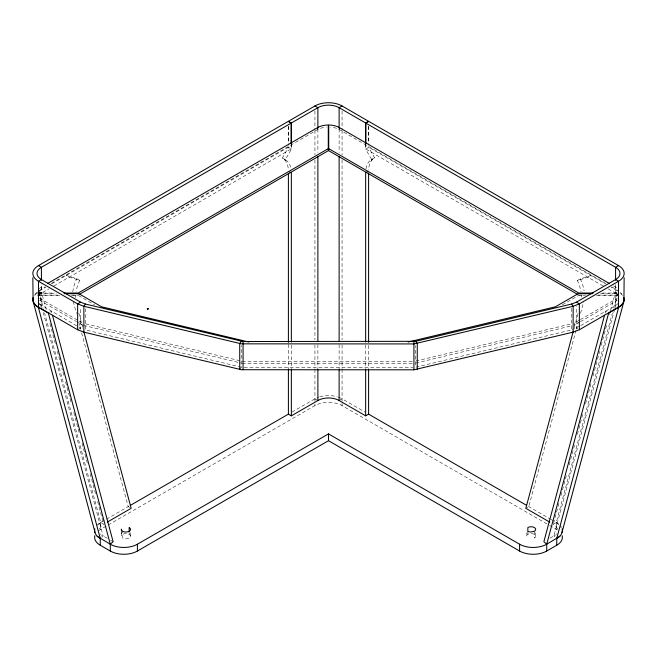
<?xml version="1.0" encoding="UTF-8"?>
<svg xmlns="http://www.w3.org/2000/svg" width="657" height="657" viewBox="0 0 657 657"><rect width="100%" height="100%" fill="white"/><g stroke="black" fill="none" stroke-linecap="round" stroke-linejoin="round"><path stroke-width="0.49" stroke-dasharray="3.29 2.46" d="M535.644 535.915L535.677 532.802M121.611 532.613L121.356 535.915L123.475 533.969L125.397 533.574L129.158 534.338A4.591 2.644 0 0 1 129.158 538.083A4.591 2.644 0 0 1 122.67 538.083L122.67 531.275M574.185 327.9L578.168 313.028M576.074 330.159L528.786 506.621L525.838 508.321M576.337 329.165L578.193 322.226M580.583 313.307L583.777 301.415M605.081 313.233L605.614 311.254L607.142 312.132M553.58 523.202L559.403 501.463M560.996 495.534L566.819 473.796M569.2 464.91L575.023 443.171M577.404 434.277L583.235 412.539M585.617 403.653L591.44 381.914M593.025 375.985L599.644 351.281M601.237 345.36L607.06 323.622M609.441 314.728L610.238 311.763M610.501 310.777L615.264 292.989L618.212 291.289L611.182 287.232M557.579 528.951L556.011 526.429L553.317 524.187L556.265 522.487L612.39 313.028M613.712 308.084L617.687 293.268M614.582 309.406L553.892 535.898L549.72 538.313M614.845 308.42L615.642 305.464L617.851 303.821M99.421 528.951L100.989 526.429L103.683 524.187L100.735 522.487L44.61 313.028M290.649 167.223A29.195 16.852 -60 0 0 285.36 159.635L291.47 149.049L288.522 147.349L282.411 157.926A29.195 16.852 -60 0 1 288.374 170.237M239.731 369.431L241.324 367.206L241.324 345.639M34.566 295.453L37.506 292.25M556.356 534.387L556.939 533.739M39.206 295.059L41.736 292.989L47.033 312.748M534.33 531.275L534.33 538.083A4.591 2.644 0 0 0 534.33 534.338A4.591 2.644 0 0 0 527.842 534.338L526.758 535.332L526.528 536.506L526.503 532.802M98.32 524.458L100.735 522.487M101.679 537.163L103.108 535.898L42.418 309.406M372.798 159.035L371.287 160.275L374.547 157.713L368.602 147.423M555.65 534.962L553.892 535.898L555.321 537.163M39.256 288.71A15.012 8.664 0 0 1 41.646 286.92L43.419 285.894M39.256 290.755A15.012 8.664 0 0 1 41.646 288.957L45.193 286.912M51.402 283.323L317.66 129.601A15.012 8.664 0 0 1 326.315 127.138M39.354 290.961L45.875 287.199M51.804 283.775L288.242 147.267L291.47 149.049M38.163 295.987A15.012 8.664 0 0 1 41.416 293.178L48.823 288.899M53.866 285.992L291.191 148.975L291.191 144.992M39.946 306.285L41.416 305.431L41.416 283.865M49.858 312.132L51.386 311.254L51.919 313.233M365.965 168.792A29.195 16.852 60 0 1 371.599 159.413L365.653 149.123L368.758 147.267L605.196 283.775M371.599 159.413L374.547 157.713A29.195 16.852 60 0 0 368.626 169.999M77.641 329.757L80.597 328.048L83.028 328.993M96.727 525.567A19.184 11.079 0 0 1 100.258 522.758L106.056 519.416M106.467 519.178L128.641 506.375M291.93 412.095L314.933 398.815A19.184 11.079 0 0 1 318.908 397.058M98.304 530.889A19.184 11.079 0 0 1 100.258 529.567L107.354 525.477M108.241 524.959L314.933 405.624A19.184 11.079 0 0 1 342.067 405.624L548.759 524.959M339.119 400.515L342.067 398.815L365.07 412.095M577.355 280.564L580.303 278.864L590.98 275.562L588.031 277.27L577.355 280.564A29.195 16.852 60 0 1 581.018 291.782M562.4 304.815L578.152 295.716L584.27 295.716M608.234 288.932L615.584 293.178L618.533 291.47M579.531 320.115L574.292 323.145L574.292 325.182L579.531 322.16M580.402 319.614L616.192 298.951A12.926 7.465 0 0 0 617.309 298.221M580.402 321.659L616.192 300.996A12.926 7.465 0 0 0 617.309 300.257M579.885 326.044L572.346 329.617M580.763 325.535L615.642 305.464M415.824 361.038L571.303 323.86M415.824 363.083L571.303 325.897M37.244 293.047L54.654 293.047M602.346 293.047L617.703 293.047M39.059 293.671L56.403 293.671M600.597 293.671L617.941 293.671M37.244 295.092L58.752 295.092M71.038 295.092L78.208 295.092M578.792 295.092L585.962 295.092M598.248 295.092L617.703 295.092M39.059 295.716L60.485 295.716M72.73 295.716L78.848 295.716L94.6 304.815M596.515 295.716L617.941 295.716M242.17 361.276L412.785 361.276M242.17 363.321L412.785 363.321M244.108 367.403L412.892 367.403M85.697 323.86L241.176 361.038M83.702 325.42L241.176 363.083M241.324 367.206L85.467 329.929L85.467 308.363M79.735 280.375L76.787 278.675L66.267 275.423L69.215 277.131L79.735 280.375A29.195 16.852 -60 0 0 76.056 291.396M613.581 285.894L615.354 286.92A15.012 8.664 0 0 1 617.744 288.71M605.598 283.323L339.341 129.601A15.012 8.664 0 0 0 330.685 127.138M611.807 286.912L615.354 288.957A15.012 8.664 0 0 1 617.744 290.755M603.134 285.992L365.809 148.975L365.809 144.992M615.584 284.547L615.584 305.431L618.533 307.139M285.36 159.635L282.411 157.926L285.688 160.489L284.177 159.249M577.881 328.902L576.403 328.048L576.403 306.482M528.359 506.375L550.533 519.178M550.944 519.416L556.742 522.758A19.184 11.079 0 0 1 558.696 524.081M549.646 525.477L556.742 529.567A19.184 11.079 0 0 1 558.696 530.889M314.933 398.815L317.15 400.097M39.527 291.716L41.736 292.989M39.206 291.897L41.416 293.178M39.691 298.221A12.926 7.465 0 0 0 40.808 298.951L78.339 320.624M79.218 321.125L82.708 323.145L82.708 325.182L77.469 322.16M39.691 300.257A12.926 7.465 0 0 0 40.808 300.996L76.598 321.659M39.149 303.821L77.986 326.545M78.856 327.046L80.597 328.048L80.597 307.353M129.684 507.475L128.214 506.621L80.926 330.159M107.28 538.313L101.35 534.962M110.622 540.243L113.127 541.688M615.264 292.989L617.794 295.059M556.265 522.487L559.657 525.534M620.627 293.268L622.434 295.453M100.061 533.739L100.644 534.387M560.478 526.651L561.135 527.785M78.832 313.028L82.815 327.9M73.223 301.415L76.417 313.307M78.807 322.226L80.663 329.165M49.94 323.622L55.763 345.36M57.356 351.281L62.382 370.055M62.916 372.034L63.975 375.985M65.56 381.914L71.383 403.653M73.765 412.539L79.596 434.277M81.977 443.171L87.8 464.91M90.181 473.796L96.004 495.534M97.597 501.463L103.42 523.202M38.788 291.289L43.288 308.084M41.358 305.464L42.155 308.42M130.217 532.737L130.472 536.506M121.479 530.987L121.676 533.821L121.676 531.792M616.192 298.951L616.192 300.996M615.354 286.92L615.354 288.957M571.533 308.363L571.533 329.929L415.676 367.206L415.676 345.639M556.742 522.758L556.742 529.567M527.842 532.827L527.842 534.338M368.758 126.366L368.758 145.279M368.602 126.325L368.602 142.397M368.602 345.41L368.602 369.004M365.653 144.097L365.653 149.123M365.653 345.056L365.653 368.651M342.067 111.066L342.067 129.363M342.067 130.382L342.067 154.781M342.067 159.865L342.067 339.841M342.067 344.925L342.067 368.314M342.067 369.333L342.067 401.09M342.067 403.357L342.067 405.624M339.119 129.035L339.119 152.416M339.119 344.597L339.119 368.996M317.881 129.035L317.881 152.416M317.881 344.597L317.881 368.996M314.933 111.066L314.933 129.363M314.933 130.382L314.933 154.781M314.933 159.865L314.933 339.841M314.933 344.925L314.933 368.314M314.933 369.333L314.933 401.09M314.933 404.112L314.933 405.624M291.347 144.097L291.347 149.123M291.347 345.13L291.347 368.7M288.398 126.325L288.398 142.397M288.398 344.449L288.398 369.045M288.242 126.366L288.242 145.279M129.158 532.827L129.158 534.338M100.258 522.758L100.258 529.567M41.646 286.92L41.646 288.957M40.808 298.951L40.808 300.996M319.787 396.779A19.184 11.079 0 0 1 337.213 396.779M338.092 397.058A19.184 11.079 0 0 1 342.067 398.815M41.416 305.431A15.012 8.664 0 0 1 38.163 302.622M34.944 294.279A19.184 11.079 0 0 1 38.467 291.47M617.769 303.83A15.012 8.664 0 0 1 615.584 305.431M615.584 293.178A15.012 8.664 0 0 1 618.837 295.987M620.118 292.513A19.184 11.079 0 0 1 622.056 294.279M560.273 525.567A19.184 11.079 0 0 1 561.423 527.169M581.42 294.862A29.195 16.852 60 0 1 581.527 297.087M580.303 278.864A29.195 16.852 60 0 1 584.098 290.862M72.771 291.831A29.195 16.852 -60 0 1 76.787 278.675M75.473 297.637A29.195 16.852 -60 0 1 75.522 295.617"/><path stroke-width="0.99" d="M577.905 294.574L328.722 150.716L328.722 125.019A15.012 8.664 0 0 1 339.341 127.557L609.146 283.331M623.912 301.037L624.15 277.739M33.146 298.902L33.335 302.236L95.019 532.449M561.981 532.449L623.665 302.236L623.854 298.902M573.126 331.859L525.838 508.321L549.769 522.143M604.555 315.212L543.873 541.688L546.714 544.21L546.714 551.026A19.184 11.079 0 0 1 519.588 551.026L328.5 440.699L137.412 551.026A19.184 11.079 0 0 1 110.286 551.026L100.258 545.236A19.184 11.079 0 0 1 94.871 535.669M97.055 536.309L110.286 544.21A19.184 11.079 0 0 0 137.412 544.21L328.5 433.891L519.588 544.21A19.184 11.079 0 0 0 546.714 544.21L608.669 313.019L620.972 305.916L623.665 302.236M546.714 551.026L556.742 545.236L556.742 538.42L618.689 307.23M148.104 308.815L147.275 308.864L148.096 308.946M147.587 308.971L148.162 308.864L147.406 308.806M618.533 307.139L618.533 281.262L615.584 279.553L576.403 302.171L571.533 304.051L415.676 341.328L243.082 341.525L85.467 304.051L83.866 306.277L83.866 332.155L241.374 369.719L413.918 369.817L573.134 332.155L579.359 329.757L618.533 307.139A19.184 11.079 0 0 0 623.912 297.572M241.324 341.328L239.731 343.554L239.731 369.431M110.286 551.026L110.286 544.21L113.127 541.688L52.445 315.212M559.945 536.309L546.714 544.21M83.866 332.155L77.641 329.757L38.467 307.139L38.467 281.262A19.184 11.079 0 0 1 38.467 265.592L288.242 121.389L291.191 123.097L291.191 143.998M314.933 105.974L288.398 121.299L291.347 123.007L317.881 107.682A15.012 8.664 0 0 1 339.119 107.682L365.653 123.007L368.602 121.299L342.067 105.974A19.184 11.079 0 0 0 314.933 105.974L317.881 107.682L317.881 128.016M291.191 123.097L41.416 267.3L38.467 265.592M85.467 304.051L80.597 302.171L41.416 279.553L38.467 281.262L77.641 303.879L83.866 306.277L241.374 343.841L413.918 343.931L573.134 306.277L579.359 303.879L618.533 281.262A19.184 11.079 0 0 0 618.533 265.592L368.758 121.389L365.809 123.097L365.809 143.998M342.067 105.974L339.119 107.682L339.119 128.016M47.854 283.331L317.66 127.557A15.012 8.664 0 0 1 328.278 125.019L328.278 150.716L79.095 294.574M328.278 148.671L78.208 293.047L63.869 293.047M80.597 302.171L77.641 303.879L77.641 329.757M367.132 171.863L365.653 172.717L365.653 341.985M130.415 505.348L288.324 414.181M107.231 522.143L131.162 508.321L83.874 331.859M288.398 370.072L288.398 414.14L291.347 415.84L317.881 400.515A15.012 8.664 0 0 1 339.119 400.515L365.653 415.84L368.602 414.14L368.602 370.031M618.533 265.592L615.584 267.3L365.809 123.097M408.194 342.018L555.395 306.811L578.152 293.671L592.433 293.671M593.131 293.047L578.792 293.047L328.722 148.671M64.567 293.671L78.848 293.671L101.605 306.811L248.806 342.018M528.647 531.644L530.577 532.03L534.33 531.275A4.591 2.644 0 0 0 534.33 527.53A4.591 2.644 0 0 0 527.842 527.53L527.842 532.063M110.286 544.21L48.331 313.019L36.028 305.916L33.335 302.236M576.403 302.171L579.359 303.879L579.359 329.757M289.868 172.109L291.347 172.955L291.347 342.051M368.676 414.181L526.586 505.348M571.533 304.051L573.134 306.277L573.134 332.155M415.676 341.328L417.269 343.554L417.269 369.431M38.311 307.23L100.258 538.42L100.258 545.236M121.479 530.987L121.356 529.107L121.578 530.273L122.67 531.275A4.591 2.644 0 0 0 129.158 531.275A4.591 2.644 0 0 0 129.158 527.53L129.158 532.063M33.088 301.037L32.85 277.739M615.584 280.235L615.584 267.3A15.012 8.664 0 0 1 615.584 279.553M519.588 544.21L519.588 551.026M413.918 341.525L413.918 369.817M368.602 173.07L368.602 342.33M365.653 123.007L365.653 143.095M365.653 369.677L365.653 415.84M339.341 127.557L339.341 128.583M339.119 156.489L339.119 341.541M339.119 370.014L339.119 400.515M328.5 433.891L328.5 440.699M317.881 156.489L317.881 341.541M317.881 370.014L317.881 400.515M317.66 127.557L317.66 128.583M291.347 123.007L291.347 143.095M291.347 369.727L291.347 415.84M288.398 173.308L288.398 342.404M243.082 341.525L243.082 369.817M137.412 544.21L137.412 551.026M41.416 280.235L41.416 267.3A15.012 8.664 0 0 0 41.416 279.553M38.467 307.139A19.184 11.079 0 0 1 33.088 297.572M100.258 538.42A19.184 11.079 0 0 1 94.871 528.86M562.129 535.669A19.184 11.079 0 0 1 556.742 545.236M562.129 528.86A19.184 11.079 0 0 1 556.742 538.42"/></g></svg>
